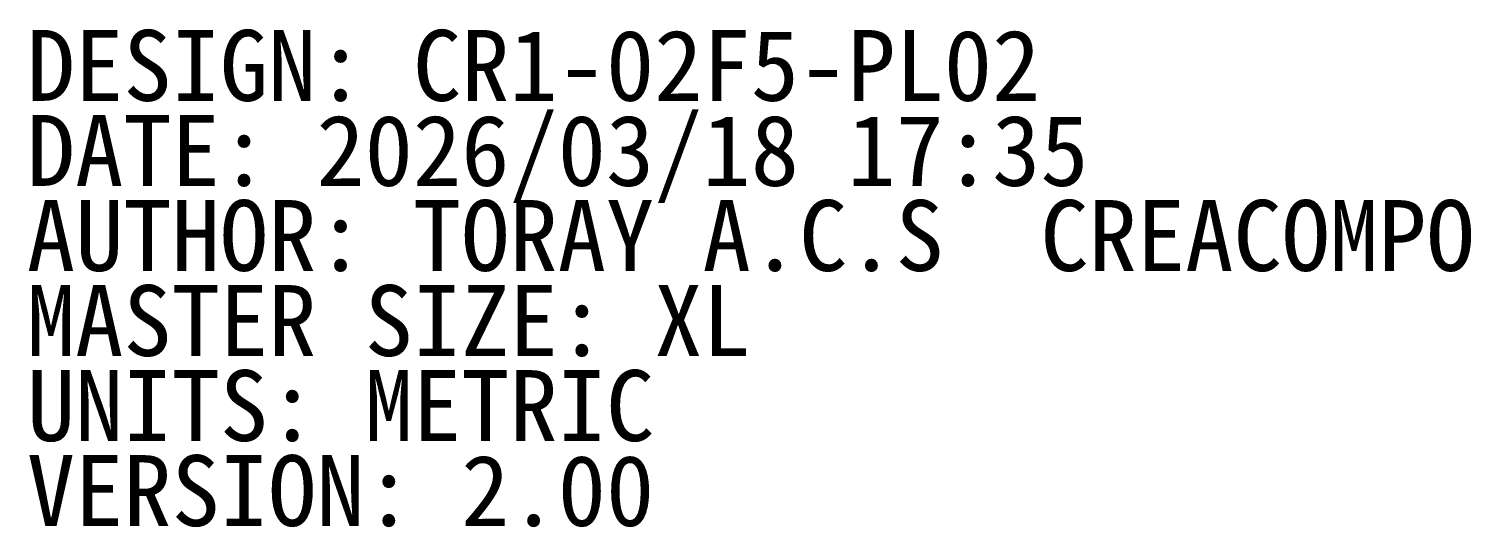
# Model space of a CAD drawing. Header units: metres. Extents: x 0 to 2419, y 20 to 1532.
# Drawn here: x 0.1 to 101.8, y 19.9 to 55.1 of the extents above; entities that cross this region are included whole.
import ezdxf

# ---------------------------------------------------------------- set-up
doc = ezdxf.new("R2010")
doc.units = ezdxf.units.M

msp = doc.modelspace()

# ---------------------------------------------------------------- texts
at = {"layer": '1'}
for s, p in [('DESIGN: CR1-02F5-PL02', (0, 50)), ('DATE: 2026/03/18 17:35', (0, 44)), ('AUTHOR: TORAY A.C.S  CREACOMPO', (0, 38)), ('MASTER SIZE: XL', (0, 32)), ('UNITS: METRIC', (0, 26)), ('VERSION: 2.00', (0, 20))]:
    msp.add_text(s, height=5, dxfattribs=at).set_placement(p)

doc.saveas('drawing.dxf')
